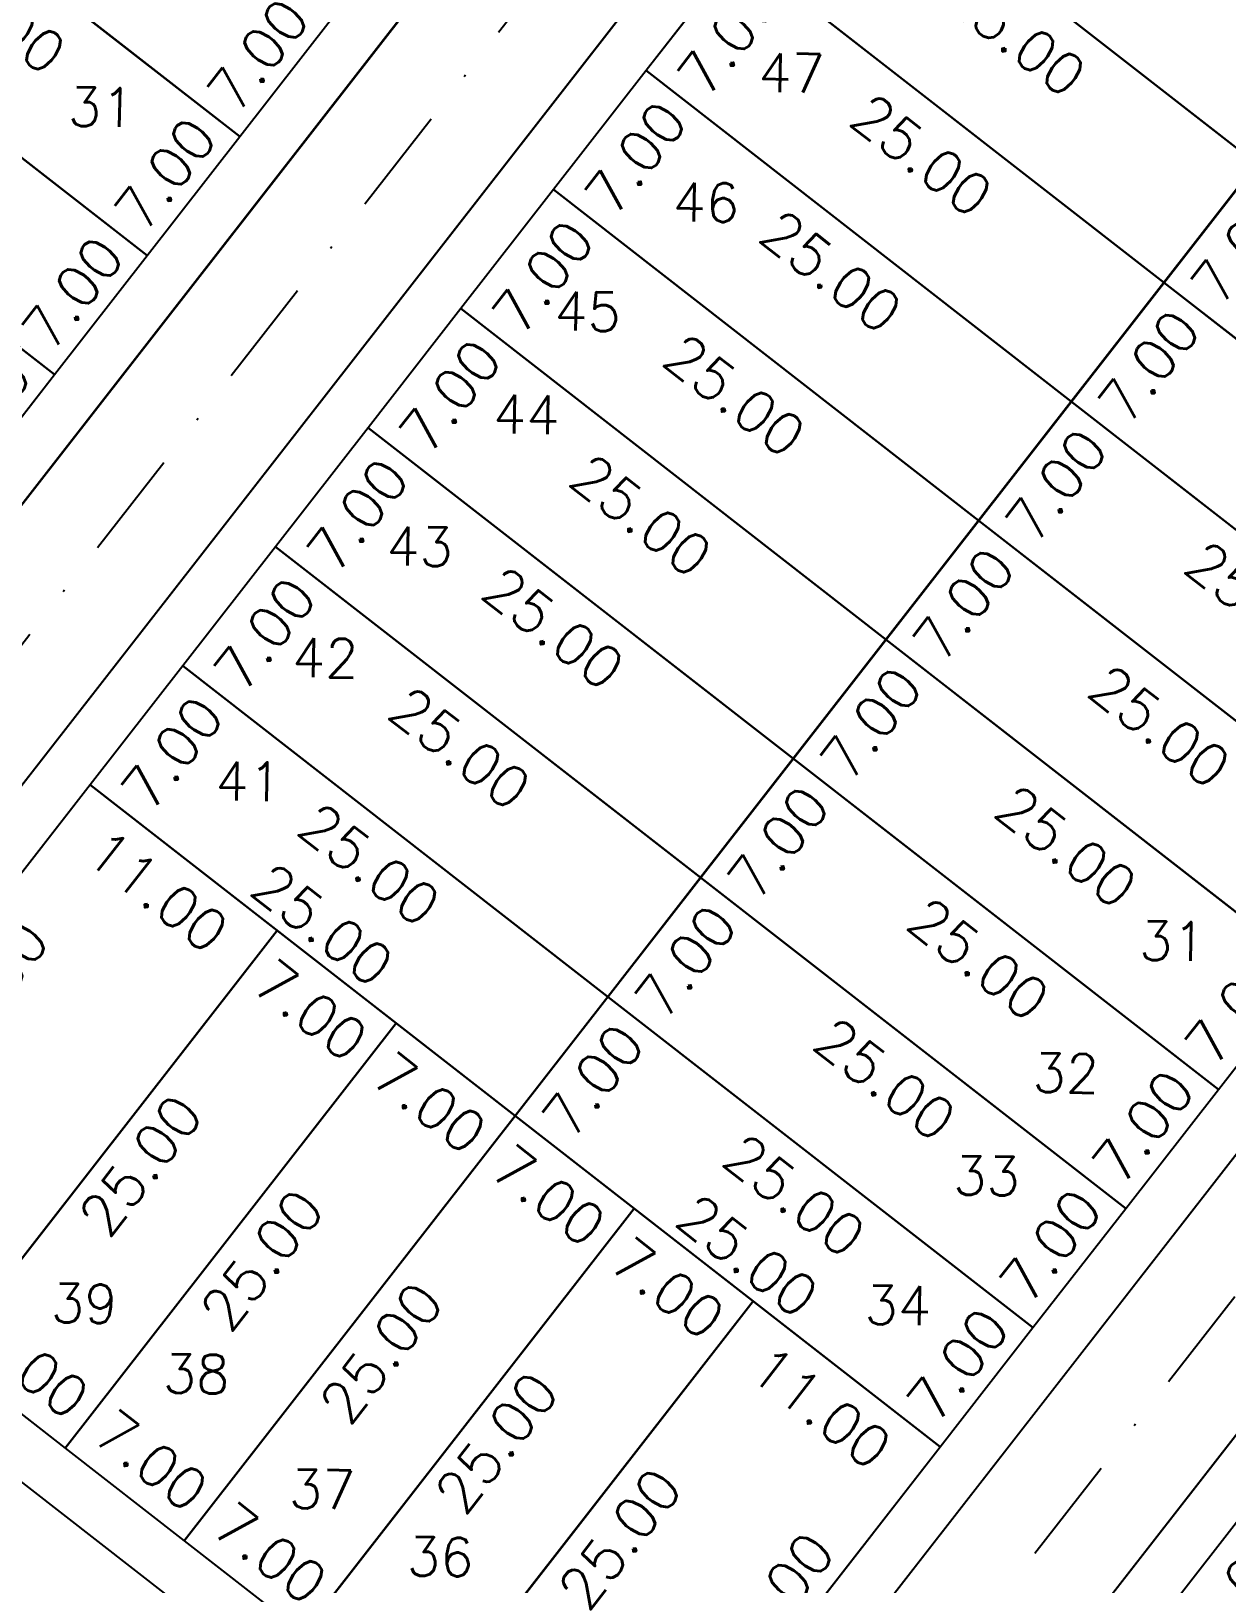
# Model space of a CAD drawing. Header units: millimetres. Extents: x -4430026 to 4783824, y 584 to 9593110.
# Drawn here: x 2211.3 to 2266.8, y 976.6 to 1048.7 of the extents above; entities that cross this region are included whole.
import ezdxf
from ezdxf.enums import TextEntityAlignment as Align

# ---------------------------------------------------------------- set-up
doc = ezdxf.new("R2010")
doc.units = ezdxf.units.MM
doc.linetypes.add('CONTINUO', pattern=[0])
doc.linetypes.add('DASHDOT', pattern=[1, 0.5, -0.25, 0, -0.25])
for name, color, linetype in [('Calçada', 1, 'Continuous'), ('Cota', 8, 'Continuous'), ('EIXO DAS VIAS', 252, 'DASHDOT'), ('Lotes', 2, 'Continuous'), ('Numero de lotes', 5, 'Continuous')]:
    doc.layers.add(name, color=color, linetype=linetype)
doc.styles.add('arcad1', font='romans.shx')
doc.styles.add('ROMANS', font='romans.shx')
doc.dimstyles.new('BOLA100', dxfattribs={"dimscale": 0, "dimtxt": 1.9, "dimasz": 0.18, "dimexe": 0.18, "dimexo": 0.063, "dimgap": 0, "dimtad": 1, "dimzin": 4, "dimdsep": 46, "dimtxsty": 'ROMANS', "dimcen": 0.09, "dimse1": 1, "dimse2": 1, "dimsd1": 1, "dimsd2": 1, "dimclrt": 256, "dimaunit": 1, "dimadec": 4, "dimazin": 0, "dimtfac": 1.2, "dimtix": 1, "dimtmove": 2, "dimatfit": 3, "dimfxl": 1, "dimtvp": 2, "dimtolj": 1, "dimtzin": 4, "dimarcsym": 0})

# ---------------------------------------------------------------- blocks, each defined once
blk = doc.blocks.new('*D1816')
at = {"layer": 'DEFPOINTS', "color": 0}
for p in [(2268.071, 980.557), (2270.392, 978.75), (2263.77, 975.034)]:
    blk.add_point(p, dxfattribs=at)
at = {"layer": 'Cota', "insert": (2267.492, 976.572), "char_height": 1.9, "attachment_point": 5, "rotation": 52.09358, "style": 'ROMANS'}
blk.add_mtext('\\A1;7.00', dxfattribs=at)
blk = doc.blocks.new('*D1944')
at = {"layer": 'DEFPOINTS', "color": 0}
for p in [(2214.063, 1013.739), (2216.472, 1011.863), (2201.161, 997.17)]:
    blk.add_point(p, dxfattribs=at)
at = {"layer": 'Cota', "insert": (2209.271, 1004.162), "char_height": 1.9, "attachment_point": 5, "rotation": 52.09358, "style": 'ROMANS'}
blk.add_mtext('\\A1;21.00', dxfattribs=at)
blk = doc.blocks.new('*D1945')
at = {"layer": 'DEFPOINTS', "color": 0}
for p in [(2222.742, 1006.981), (2224.826, 1005.358), (2207.382, 987.256)]:
    blk.add_point(p, dxfattribs=at)
at = {"layer": 'Cota', "insert": (2216.397, 996.079), "char_height": 1.9, "attachment_point": 5, "rotation": 52.09358, "style": 'ROMANS'}
blk.add_mtext('\\A1;25.00', dxfattribs=at)
blk = doc.blocks.new('*D1946')
at = {"layer": 'DEFPOINTS', "color": 0}
for p in [(2228.265, 1002.68), (2230.459, 1000.972), (2212.905, 982.955)]:
    blk.add_point(p, dxfattribs=at)
at = {"layer": 'Cota', "insert": (2222.03, 991.693), "char_height": 1.9, "attachment_point": 5, "rotation": 52.09358, "style": 'ROMANS'}
blk.add_mtext('\\A1;25.00', dxfattribs=at)
blk = doc.blocks.new('*D1947')
at = {"layer": 'DEFPOINTS', "color": 0}
for p in [(2233.788, 998.38), (2235.997, 996.659), (2218.429, 978.654)]:
    blk.add_point(p, dxfattribs=at)
at = {"layer": 'Cota', "insert": (2227.568, 987.38), "char_height": 1.9, "attachment_point": 5, "rotation": 52.09358, "style": 'ROMANS'}
blk.add_mtext('\\A1;25.00', dxfattribs=at)
blk = doc.blocks.new('*D1948')
at = {"layer": 'DEFPOINTS', "color": 0}
for p in [(2239.311, 994.079), (2241.348, 992.493), (2223.952, 974.354)]:
    blk.add_point(p, dxfattribs=at)
at = {"layer": 'Cota', "insert": (2232.919, 983.214), "char_height": 1.9, "attachment_point": 5, "rotation": 52.09358, "style": 'ROMANS'}
blk.add_mtext('\\A1;25.00', dxfattribs=at)
blk = doc.blocks.new('*D1949')
at = {"layer": 'DEFPOINTS', "color": 0}
for p in [(2244.834, 989.779), (2247.074, 988.034), (2229.475, 970.053)]:
    blk.add_point(p, dxfattribs=at)
at = {"layer": 'Cota', "insert": (2238.645, 978.755), "char_height": 1.9, "attachment_point": 5, "rotation": 52.09358, "style": 'ROMANS'}
blk.add_mtext('\\A1;25.00', dxfattribs=at)
blk = doc.blocks.new('*D1950')
at = {"layer": 'DEFPOINTS', "color": 0}
for p in [(2252.928, 983.476), (2253.513, 983.02), (2240.611, 966.451)]:
    blk.add_point(p, dxfattribs=at)
at = {"layer": 'Cota', "insert": (2245.728, 975.775), "char_height": 1.9, "attachment_point": 5, "rotation": 52.09358, "style": 'ROMANS'}
blk.add_mtext('\\A1;21.00', dxfattribs=at)
blk = doc.blocks.new('*D1951')
at = {"layer": 'DEFPOINTS', "color": 0}
for p in [(2218.363, 1019.262), (2220.772, 1017.386), (2214.063, 1013.739)]:
    blk.add_point(p, dxfattribs=at)
at = {"layer": 'Cota', "insert": (2217.873, 1015.208), "char_height": 1.9, "attachment_point": 5, "rotation": 52.09358, "style": 'ROMANS'}
blk.add_mtext('\\A1;7.00', dxfattribs=at)
blk = doc.blocks.new('*D1952')
at = {"layer": 'DEFPOINTS', "color": 0}
for p in [(2222.664, 1024.785), (2225.073, 1022.909), (2218.363, 1019.262)]:
    blk.add_point(p, dxfattribs=at)
at = {"layer": 'Cota', "insert": (2222.173, 1020.731), "char_height": 1.9, "attachment_point": 5, "rotation": 52.09358, "style": 'ROMANS'}
blk.add_mtext('\\A1;7.00', dxfattribs=at)
blk = doc.blocks.new('*D1953')
at = {"layer": 'DEFPOINTS', "color": 0}
for p in [(2226.964, 1030.308), (2229.374, 1028.432), (2222.664, 1024.785)]:
    blk.add_point(p, dxfattribs=at)
at = {"layer": 'Cota', "insert": (2226.474, 1026.254), "char_height": 1.9, "attachment_point": 5, "rotation": 52.09358, "style": 'ROMANS'}
blk.add_mtext('\\A1;7.00', dxfattribs=at)
blk = doc.blocks.new('*D1954')
at = {"layer": 'DEFPOINTS', "color": 0}
for p in [(2231.265, 1035.832), (2233.674, 1033.955), (2226.964, 1030.308)]:
    blk.add_point(p, dxfattribs=at)
at = {"layer": 'Cota', "insert": (2230.774, 1031.778), "char_height": 1.9, "attachment_point": 5, "rotation": 52.09358, "style": 'ROMANS'}
blk.add_mtext('\\A1;7.00', dxfattribs=at)
blk = doc.blocks.new('*D1955')
at = {"layer": 'DEFPOINTS', "color": 0}
for p in [(2235.566, 1041.355), (2237.975, 1039.479), (2231.265, 1035.832)]:
    blk.add_point(p, dxfattribs=at)
at = {"layer": 'Cota', "insert": (2235.075, 1037.301), "char_height": 1.9, "attachment_point": 5, "rotation": 52.09358, "style": 'ROMANS'}
blk.add_mtext('\\A1;7.00', dxfattribs=at)
blk = doc.blocks.new('*D1956')
at = {"layer": 'DEFPOINTS', "color": 0}
for p in [(2239.866, 1046.878), (2242.276, 1045.002), (2235.566, 1041.355)]:
    blk.add_point(p, dxfattribs=at)
at = {"layer": 'Cota', "insert": (2239.376, 1042.824), "char_height": 1.9, "attachment_point": 5, "rotation": 52.09358, "style": 'ROMANS'}
blk.add_mtext('\\A1;7.00', dxfattribs=at)
blk = doc.blocks.new('*D1957')
at = {"layer": 'DEFPOINTS', "color": 0}
for p in [(2244.167, 1052.401), (2246.576, 1050.525), (2239.866, 1046.878)]:
    blk.add_point(p, dxfattribs=at)
at = {"layer": 'Cota', "insert": (2243.676, 1048.347), "char_height": 1.9, "attachment_point": 5, "rotation": 52.09358, "style": 'ROMANS'}
blk.add_mtext('\\A1;7.00', dxfattribs=at)
blk = doc.blocks.new('*D1980')
at = {"layer": 'DEFPOINTS', "color": 0}
for p in [(2238.089, 1003.903), (2240.298, 1002.183), (2233.788, 998.38)]:
    blk.add_point(p, dxfattribs=at)
at = {"layer": 'Cota', "insert": (2237.398, 1000.005), "char_height": 1.9, "attachment_point": 5, "rotation": 52.09358, "style": 'ROMANS'}
blk.add_mtext('\\A1;7.00', dxfattribs=at)
blk = doc.blocks.new('*D1981')
at = {"layer": 'DEFPOINTS', "color": 0}
for p in [(2242.389, 1009.426), (2244.598, 1007.706), (2238.089, 1003.903)]:
    blk.add_point(p, dxfattribs=at)
at = {"layer": 'Cota', "insert": (2241.699, 1005.528), "char_height": 1.9, "attachment_point": 5, "rotation": 52.09358, "style": 'ROMANS'}
blk.add_mtext('\\A1;7.00', dxfattribs=at)
blk = doc.blocks.new('*D1982')
at = {"layer": 'DEFPOINTS', "color": 0}
for p in [(2246.69, 1014.949), (2248.899, 1013.229), (2242.389, 1009.426)]:
    blk.add_point(p, dxfattribs=at)
at = {"layer": 'Cota', "insert": (2245.999, 1011.051), "char_height": 1.9, "attachment_point": 5, "rotation": 52.09358, "style": 'ROMANS'}
blk.add_mtext('\\A1;7.00', dxfattribs=at)
blk = doc.blocks.new('*D1983')
at = {"layer": 'DEFPOINTS', "color": 0}
for p in [(2250.99, 1020.472), (2253.2, 1018.752), (2246.69, 1014.949)]:
    blk.add_point(p, dxfattribs=at)
at = {"layer": 'Cota', "insert": (2250.3, 1016.574), "char_height": 1.9, "attachment_point": 5, "rotation": 52.09358, "style": 'ROMANS'}
blk.add_mtext('\\A1;7.00', dxfattribs=at)
blk = doc.blocks.new('*D1984')
at = {"layer": 'DEFPOINTS', "color": 0}
for p in [(2255.291, 1025.995), (2257.5, 1024.275), (2250.99, 1020.472)]:
    blk.add_point(p, dxfattribs=at)
at = {"layer": 'Cota', "insert": (2254.6, 1022.097), "char_height": 1.9, "attachment_point": 5, "rotation": 52.09358, "style": 'ROMANS'}
blk.add_mtext('\\A1;7.00', dxfattribs=at)
blk = doc.blocks.new('*D1985')
at = {"layer": 'DEFPOINTS', "color": 0}
for p in [(2259.592, 1031.518), (2261.801, 1029.798), (2255.291, 1025.995)]:
    blk.add_point(p, dxfattribs=at)
at = {"layer": 'Cota', "insert": (2258.901, 1027.62), "char_height": 1.9, "attachment_point": 5, "rotation": 52.09358, "style": 'ROMANS'}
blk.add_mtext('\\A1;7.00', dxfattribs=at)
blk = doc.blocks.new('*D1986')
at = {"layer": 'DEFPOINTS', "color": 0}
for p in [(2263.892, 1037.041), (2266.102, 1035.321), (2259.592, 1031.518)]:
    blk.add_point(p, dxfattribs=at)
at = {"layer": 'Cota', "insert": (2263.202, 1033.143), "char_height": 1.9, "attachment_point": 5, "rotation": 52.09358, "style": 'ROMANS'}
blk.add_mtext('\\A1;7.00', dxfattribs=at)
blk = doc.blocks.new('*D1987')
at = {"layer": 'DEFPOINTS', "color": 0}
for p in [(2268.193, 1042.565), (2270.402, 1040.844), (2263.892, 1037.041)]:
    blk.add_point(p, dxfattribs=at)
at = {"layer": 'Cota', "insert": (2267.502, 1038.666), "char_height": 1.9, "attachment_point": 5, "rotation": 52.09358, "style": 'ROMANS'}
blk.add_mtext('\\A1;7.00', dxfattribs=at)
blk = doc.blocks.new('*D2009')
at = {"layer": 'DEFPOINTS', "color": 0}
for p in [(2257.229, 988.999), (2257.814, 988.544), (2253.513, 983.02)]:
    blk.add_point(p, dxfattribs=at)
at = {"layer": 'Cota', "insert": (2254.329, 986.821), "char_height": 1.9, "attachment_point": 5, "rotation": 52.09358, "style": 'ROMANS'}
blk.add_mtext('\\A1;7.00', dxfattribs=at)
blk = doc.blocks.new('*D2010')
at = {"layer": 'DEFPOINTS', "color": 0}
for p in [(2261.53, 994.522), (2262.115, 994.067), (2257.814, 988.544)]:
    blk.add_point(p, dxfattribs=at)
at = {"layer": 'Cota', "insert": (2258.63, 992.344), "char_height": 1.9, "attachment_point": 5, "rotation": 52.09358, "style": 'ROMANS'}
blk.add_mtext('\\A1;7.00', dxfattribs=at)
blk = doc.blocks.new('*D2011')
at = {"layer": 'DEFPOINTS', "color": 0}
for p in [(2265.83, 1000.045), (2266.415, 999.59), (2262.115, 994.067)]:
    blk.add_point(p, dxfattribs=at)
at = {"layer": 'Cota', "insert": (2262.93, 997.867), "char_height": 1.9, "attachment_point": 5, "rotation": 52.09358, "style": 'ROMANS'}
blk.add_mtext('\\A1;7.00', dxfattribs=at)
blk = doc.blocks.new('*D2012')
at = {"layer": 'DEFPOINTS', "color": 0}
for p in [(2270.131, 1005.568), (2270.716, 1005.113), (2266.415, 999.59)]:
    blk.add_point(p, dxfattribs=at)
at = {"layer": 'Cota', "insert": (2267.231, 1003.39), "char_height": 1.9, "attachment_point": 5, "rotation": 52.09358, "style": 'ROMANS'}
blk.add_mtext('\\A1;7.00', dxfattribs=at)
blk = doc.blocks.new('*D2197')
at = {"layer": 'DEFPOINTS', "color": 0}
for p in [(2211.853, 1033.204), (2212.407, 1032.772), (2208.106, 1027.249)]:
    blk.add_point(p, dxfattribs=at)
at = {"layer": 'Cota', "insert": (2208.953, 1031.026), "char_height": 1.9, "attachment_point": 5, "rotation": 52.09358, "style": 'ROMANS'}
blk.add_mtext('\\A1;7.00', dxfattribs=at)
blk = doc.blocks.new('*D2198')
at = {"layer": 'DEFPOINTS', "color": 0}
for p in [(2216.153, 1038.727), (2216.707, 1038.295), (2212.407, 1032.772)]:
    blk.add_point(p, dxfattribs=at)
at = {"layer": 'Cota', "insert": (2213.253, 1036.549), "char_height": 1.9, "attachment_point": 5, "rotation": 52.09358, "style": 'ROMANS'}
blk.add_mtext('\\A1;7.00', dxfattribs=at)
blk = doc.blocks.new('*D2199')
at = {"layer": 'DEFPOINTS', "color": 0}
for p in [(2220.454, 1044.25), (2221.008, 1043.818), (2216.707, 1038.295)]:
    blk.add_point(p, dxfattribs=at)
at = {"layer": 'Cota', "insert": (2217.554, 1042.072), "char_height": 1.9, "attachment_point": 5, "rotation": 52.09358, "style": 'ROMANS'}
blk.add_mtext('\\A1;7.00', dxfattribs=at)
blk = doc.blocks.new('*D2200')
at = {"layer": 'DEFPOINTS', "color": 0}
for p in [(2224.754, 1049.773), (2225.308, 1049.341), (2221.008, 1043.818)]:
    blk.add_point(p, dxfattribs=at)
at = {"layer": 'Cota', "insert": (2221.855, 1047.595), "char_height": 1.9, "attachment_point": 5, "rotation": 52.09358, "style": 'ROMANS'}
blk.add_mtext('\\A1;7.00', dxfattribs=at)
blk = doc.blocks.new('*D3522')
at = {"layer": 'DEFPOINTS', "color": 0}
for p in [(2252.768, 1063.447), (2272.493, 1048.088), (2270.419, 1045.424)]:
    blk.add_point(p, dxfattribs=at)
at = {"layer": 'Cota', "insert": (2261.14, 1053.853), "char_height": 1.9, "attachment_point": 5, "rotation": 322.09358, "style": 'ROMANS'}
blk.add_mtext('\\A1;25.00', dxfattribs=at)
blk = doc.blocks.new('*D3532')
at = {"layer": 'DEFPOINTS', "color": 0}
for p in [(2248.467, 1057.924), (2268.193, 1042.565), (2266.269, 1040.094)]:
    blk.add_point(p, dxfattribs=at)
at = {"layer": 'Cota', "insert": (2256.99, 1048.523), "char_height": 1.9, "attachment_point": 5, "rotation": 322.09358, "style": 'ROMANS'}
blk.add_mtext('\\A1;25.00', dxfattribs=at)
blk = doc.blocks.new('*D3542')
at = {"layer": 'DEFPOINTS', "color": 0}
for p in [(2244.167, 1052.401), (2263.892, 1037.041), (2261.929, 1034.521)]:
    blk.add_point(p, dxfattribs=at)
at = {"layer": 'Cota', "insert": (2252.65, 1042.95), "char_height": 1.9, "attachment_point": 5, "rotation": 322.09358, "style": 'ROMANS'}
blk.add_mtext('\\A1;25.00', dxfattribs=at)
blk = doc.blocks.new('*D3543')
at = {"layer": 'DEFPOINTS', "color": 0}
for p in [(2263.892, 1037.041), (2283.618, 1021.682), (2281.655, 1019.161)]:
    blk.add_point(p, dxfattribs=at)
at = {"layer": 'Cota', "insert": (2272.376, 1027.591), "char_height": 1.9, "attachment_point": 5, "rotation": 322.09358, "style": 'ROMANS'}
blk.add_mtext('\\A1;25.00', dxfattribs=at)
blk = doc.blocks.new('*D3552')
at = {"layer": 'DEFPOINTS', "color": 0}
for p in [(2239.866, 1046.878), (2259.592, 1031.518), (2257.726, 1029.122)]:
    blk.add_point(p, dxfattribs=at)
at = {"layer": 'Cota', "insert": (2248.446, 1037.551), "char_height": 1.9, "attachment_point": 5, "rotation": 322.09358, "style": 'ROMANS'}
blk.add_mtext('\\A1;25.00', dxfattribs=at)
blk = doc.blocks.new('*D3553')
at = {"layer": 'DEFPOINTS', "color": 0}
for p in [(2259.592, 1031.518), (2279.317, 1016.159), (2277.451, 1013.763)]:
    blk.add_point(p, dxfattribs=at)
at = {"layer": 'Cota', "insert": (2268.172, 1022.192), "char_height": 1.9, "attachment_point": 5, "rotation": 322.09358, "style": 'ROMANS'}
blk.add_mtext('\\A1;25.00', dxfattribs=at)
blk = doc.blocks.new('*D3561')
at = {"layer": 'DEFPOINTS', "color": 0}
for p in [(2205.583, 1064.701), (2225.308, 1049.341), (2223.268, 1046.721)]:
    blk.add_point(p, dxfattribs=at)
at = {"layer": 'Cota', "insert": (2213.989, 1055.15), "char_height": 1.9, "attachment_point": 5, "rotation": 322.09358, "style": 'ROMANS'}
blk.add_mtext('\\A1;25.00', dxfattribs=at)
blk = doc.blocks.new('*D3562')
at = {"layer": 'DEFPOINTS', "color": 0}
for p in [(2235.566, 1041.355), (2255.291, 1025.995), (2253.25, 1023.375)]:
    blk.add_point(p, dxfattribs=at)
at = {"layer": 'Cota', "insert": (2243.971, 1031.804), "char_height": 1.9, "attachment_point": 5, "rotation": 322.09358, "style": 'ROMANS'}
blk.add_mtext('\\A1;25.00', dxfattribs=at)
blk = doc.blocks.new('*D3563')
at = {"layer": 'DEFPOINTS', "color": 0}
for p in [(2255.291, 1025.995), (2275.016, 1010.636), (2272.976, 1008.015)]:
    blk.add_point(p, dxfattribs=at)
at = {"layer": 'Cota', "insert": (2263.697, 1016.445), "char_height": 1.9, "attachment_point": 5, "rotation": 322.09358, "style": 'ROMANS'}
blk.add_mtext('\\A1;25.00', dxfattribs=at)
blk = doc.blocks.new('*D3571')
at = {"layer": 'DEFPOINTS', "color": 0}
for p in [(2201.282, 1059.178), (2221.008, 1043.818), (2218.928, 1041.148)]:
    blk.add_point(p, dxfattribs=at)
at = {"layer": 'Cota', "insert": (2209.649, 1049.577), "char_height": 1.9, "attachment_point": 5, "rotation": 322.09358, "style": 'ROMANS'}
blk.add_mtext('\\A1;25.00', dxfattribs=at)
blk = doc.blocks.new('*D3572')
at = {"layer": 'DEFPOINTS', "color": 0}
for p in [(2231.265, 1035.832), (2250.99, 1020.472), (2248.911, 1017.802)]:
    blk.add_point(p, dxfattribs=at)
at = {"layer": 'Cota', "insert": (2239.632, 1026.231), "char_height": 1.9, "attachment_point": 5, "rotation": 322.09358, "style": 'ROMANS'}
blk.add_mtext('\\A1;25.00', dxfattribs=at)
blk = doc.blocks.new('*D3573')
at = {"layer": 'DEFPOINTS', "color": 0}
for p in [(2250.99, 1020.472), (2270.716, 1005.113), (2268.636, 1002.442)]:
    blk.add_point(p, dxfattribs=at)
at = {"layer": 'Cota', "insert": (2259.357, 1010.872), "char_height": 1.9, "attachment_point": 5, "rotation": 322.09358, "style": 'ROMANS'}
blk.add_mtext('\\A1;25.00', dxfattribs=at)
blk = doc.blocks.new('*D3581')
at = {"layer": 'DEFPOINTS', "color": 0}
for p in [(2196.982, 1053.655), (2216.707, 1038.295), (2214.86, 1035.923)]:
    blk.add_point(p, dxfattribs=at)
at = {"layer": 'Cota', "insert": (2205.581, 1044.352), "char_height": 1.9, "attachment_point": 5, "rotation": 322.09358, "style": 'ROMANS'}
blk.add_mtext('\\A1;25.00', dxfattribs=at)
blk = doc.blocks.new('*D3582')
at = {"layer": 'DEFPOINTS', "color": 0}
for p in [(2226.964, 1030.308), (2246.69, 1014.949), (2244.843, 1012.577)]:
    blk.add_point(p, dxfattribs=at)
at = {"layer": 'Cota', "insert": (2235.564, 1021.006), "char_height": 1.9, "attachment_point": 5, "rotation": 322.09358, "style": 'ROMANS'}
blk.add_mtext('\\A1;25.00', dxfattribs=at)
blk = doc.blocks.new('*D3583')
at = {"layer": 'DEFPOINTS', "color": 0}
for p in [(2246.69, 1014.949), (2266.415, 999.59), (2264.568, 997.218)]:
    blk.add_point(p, dxfattribs=at)
at = {"layer": 'Cota', "insert": (2255.289, 1005.647), "char_height": 1.9, "attachment_point": 5, "rotation": 322.09358, "style": 'ROMANS'}
blk.add_mtext('\\A1;25.00', dxfattribs=at)
blk = doc.blocks.new('*D3591')
at = {"layer": 'DEFPOINTS', "color": 0}
for p in [(2192.681, 1048.131), (2212.407, 1032.772), (2210.521, 1030.35)]:
    blk.add_point(p, dxfattribs=at)
at = {"layer": 'Cota', "insert": (2201.242, 1038.779), "char_height": 1.9, "attachment_point": 5, "rotation": 322.09358, "style": 'ROMANS'}
blk.add_mtext('\\A1;25.00', dxfattribs=at)
blk = doc.blocks.new('*D3592')
at = {"layer": 'DEFPOINTS', "color": 0}
for p in [(2222.664, 1024.785), (2242.389, 1009.426), (2240.503, 1007.004)]:
    blk.add_point(p, dxfattribs=at)
at = {"layer": 'Cota', "insert": (2231.224, 1015.433), "char_height": 1.9, "attachment_point": 5, "rotation": 322.09358, "style": 'ROMANS'}
blk.add_mtext('\\A1;25.00', dxfattribs=at)
blk = doc.blocks.new('*D3593')
at = {"layer": 'DEFPOINTS', "color": 0}
for p in [(2242.389, 1009.426), (2262.115, 994.067), (2260.229, 991.645)]:
    blk.add_point(p, dxfattribs=at)
at = {"layer": 'Cota', "insert": (2250.95, 1000.074), "char_height": 1.9, "attachment_point": 5, "rotation": 322.09358, "style": 'ROMANS'}
blk.add_mtext('\\A1;25.00', dxfattribs=at)
blk = doc.blocks.new('*D3602')
at = {"layer": 'DEFPOINTS', "color": 0}
for p in [(2218.363, 1019.262), (2238.089, 1003.903), (2236.299, 1001.605)]:
    blk.add_point(p, dxfattribs=at)
at = {"layer": 'Cota', "insert": (2227.02, 1010.034), "char_height": 1.9, "attachment_point": 5, "rotation": 322.09358, "style": 'ROMANS'}
blk.add_mtext('\\A1;25.00', dxfattribs=at)
blk = doc.blocks.new('*D3603')
at = {"layer": 'DEFPOINTS', "color": 0}
for p in [(2238.089, 1003.903), (2257.814, 988.544), (2256.025, 986.246)]:
    blk.add_point(p, dxfattribs=at)
at = {"layer": 'Cota', "insert": (2246.746, 994.675), "char_height": 1.9, "attachment_point": 5, "rotation": 322.09358, "style": 'ROMANS'}
blk.add_mtext('\\A1;25.00', dxfattribs=at)
blk = doc.blocks.new('*D3612')
at = {"layer": 'DEFPOINTS', "color": 0}
for p in [(2214.063, 1013.739), (2233.788, 998.38), (2234.122, 998.809)]:
    blk.add_point(p, dxfattribs=at)
at = {"layer": 'Cota', "insert": (2224.843, 1007.238), "char_height": 1.9, "attachment_point": 5, "rotation": 322.09358, "style": 'ROMANS'}
blk.add_mtext('\\A1;25.00', dxfattribs=at)
blk = doc.blocks.new('*D3613')
at = {"layer": 'DEFPOINTS', "color": 0}
for p in [(2233.788, 998.38), (2253.513, 983.02), (2253.848, 983.45)]:
    blk.add_point(p, dxfattribs=at)
at = {"layer": 'Cota', "insert": (2244.569, 991.879), "char_height": 1.9, "attachment_point": 5, "rotation": 322.09358, "style": 'ROMANS'}
blk.add_mtext('\\A1;25.00', dxfattribs=at)
blk = doc.blocks.new('*D3628')
at = {"layer": 'DEFPOINTS', "color": 0}
for p in [(2214.063, 1013.739), (2222.742, 1006.981), (2220.945, 1004.674)]:
    blk.add_point(p, dxfattribs=at)
at = {"layer": 'Cota', "insert": (2217.19, 1008.803), "char_height": 1.9, "attachment_point": 5, "rotation": 322.09358, "style": 'ROMANS'}
blk.add_mtext('\\A1;11.00', dxfattribs=at)
blk = doc.blocks.new('*D3629')
at = {"layer": 'DEFPOINTS', "color": 0}
for p in [(2222.742, 1006.981), (2228.265, 1002.68), (2226.469, 1000.374)]:
    blk.add_point(p, dxfattribs=at)
at = {"layer": 'Cota', "insert": (2224.291, 1003.273), "char_height": 1.9, "attachment_point": 5, "rotation": 322.09358, "style": 'ROMANS'}
blk.add_mtext('\\A1;7.00', dxfattribs=at)
blk = doc.blocks.new('*D3630')
at = {"layer": 'DEFPOINTS', "color": 0}
for p in [(2228.265, 1002.68), (2233.788, 998.38), (2231.992, 996.073)]:
    blk.add_point(p, dxfattribs=at)
at = {"layer": 'Cota', "insert": (2229.814, 998.973), "char_height": 1.9, "attachment_point": 5, "rotation": 322.09358, "style": 'ROMANS'}
blk.add_mtext('\\A1;7.00', dxfattribs=at)
blk = doc.blocks.new('*D3631')
at = {"layer": 'DEFPOINTS', "color": 0}
for p in [(2233.788, 998.38), (2239.311, 994.079), (2237.515, 991.772)]:
    blk.add_point(p, dxfattribs=at)
at = {"layer": 'Cota', "insert": (2235.337, 994.672), "char_height": 1.9, "attachment_point": 5, "rotation": 322.09358, "style": 'ROMANS'}
blk.add_mtext('\\A1;7.00', dxfattribs=at)
blk = doc.blocks.new('*D3632')
at = {"layer": 'DEFPOINTS', "color": 0}
for p in [(2239.311, 994.079), (2244.834, 989.779), (2243.038, 987.472)]:
    blk.add_point(p, dxfattribs=at)
at = {"layer": 'Cota', "insert": (2240.86, 990.372), "char_height": 1.9, "attachment_point": 5, "rotation": 322.09358, "style": 'ROMANS'}
blk.add_mtext('\\A1;7.00', dxfattribs=at)
blk = doc.blocks.new('*D3633')
at = {"layer": 'DEFPOINTS', "color": 0}
for p in [(2244.834, 989.779), (2253.513, 983.02), (2251.717, 980.714)]:
    blk.add_point(p, dxfattribs=at)
at = {"layer": 'Cota', "insert": (2247.961, 984.842), "char_height": 1.9, "attachment_point": 5, "rotation": 322.09358, "style": 'ROMANS'}
blk.add_mtext('\\A1;11.00', dxfattribs=at)
blk = doc.blocks.new('*D3657')
at = {"layer": 'DEFPOINTS', "color": 0}
for p in [(2207.382, 987.256), (2213.545, 983.777), (2212.905, 982.955)]:
    blk.add_point(p, dxfattribs=at)
at = {"layer": 'Cota', "insert": (2211.367, 986.676), "char_height": 1.9, "attachment_point": 5, "rotation": 322.09358, "style": 'ROMANS'}
blk.add_mtext('\\A1;7.00', dxfattribs=at)
blk = doc.blocks.new('*D3658')
at = {"layer": 'DEFPOINTS', "color": 0}
for p in [(2212.905, 982.955), (2219.068, 979.476), (2218.429, 978.654)]:
    blk.add_point(p, dxfattribs=at)
at = {"layer": 'Cota', "insert": (2216.89, 982.376), "char_height": 1.9, "attachment_point": 5, "rotation": 322.09358, "style": 'ROMANS'}
blk.add_mtext('\\A1;7.00', dxfattribs=at)
blk = doc.blocks.new('*D3659')
at = {"layer": 'DEFPOINTS', "color": 0}
for p in [(2218.429, 978.654), (2224.591, 975.175), (2223.952, 974.354)]:
    blk.add_point(p, dxfattribs=at)
at = {"layer": 'Cota', "insert": (2222.413, 978.075), "char_height": 1.9, "attachment_point": 5, "rotation": 322.09358, "style": 'ROMANS'}
blk.add_mtext('\\A1;7.00', dxfattribs=at)

msp = doc.modelspace()

# ---------------------------------------------------------------- linework, layer by layer
at = {"layer": 'Calçada', "lineweight": -3}
for p, q in [((2344.934, 1198.902), (2192.569, 1003.226)), ((2344.934, 1198.902), (2192.569, 1003.226)), ((2198.881, 998.311), (2351.246, 1193.987)), ((2198.881, 998.311), (2351.246, 1193.987)), ((2394.641, 1160.196), (2242.277, 964.521)), ((2394.641, 1160.196), (2242.277, 964.521)), ((2400.954, 1155.281), (2248.589, 959.606)), ((2400.954, 1155.281), (2248.589, 959.606)), ((2400.954, 1155.281), (2248.589, 959.606))]:
    msp.add_line(p, q, dxfattribs=at)
for points in [[(2344.934, 1198.902, 0.414214), (2343.886, 1207.322), (2309.958, 1233.74, 0.414214), (2301.538, 1232.693), (2149.173, 1037.017, 0.414214), (2150.221, 1028.596), (2184.149, 1002.178, 0.414214), (2192.569, 1003.226)], [(2344.934, 1198.902, 0.414214), (2343.886, 1207.322), (2309.958, 1233.74, 0.414214), (2301.538, 1232.693), (2149.173, 1037.017, 0.414214), (2150.221, 1028.596), (2184.149, 1002.178, 0.414214), (2192.569, 1003.226)], [(2393.594, 1168.617), (2359.666, 1195.035, 0.414214), (2351.246, 1193.987), (2198.881, 998.311, 0.414214), (2199.929, 989.891), (2233.856, 963.473, 0.414214), (2242.277, 964.521), (2394.641, 1160.196, 0.414214)], [(2393.594, 1168.617), (2359.666, 1195.035, 0.414214), (2351.246, 1193.987), (2198.881, 998.311, 0.414214), (2199.929, 989.891), (2233.856, 963.473, 0.414214), (2242.277, 964.521), (2394.641, 1160.196, 0.414214)], [(2417.264, 1150.186), (2409.374, 1156.329, 0.414214), (2400.954, 1155.281), (2248.589, 959.606, 0.414214), (2249.637, 951.185), (2287.509, 921.695, 0.414214), (2295.93, 922.743), (2445.288, 1114.558, 0.341037), (2445.319, 1121.89, 0.064119)]]:
    msp.add_lwpolyline(points, format="xyb", close=True, dxfattribs=at)
at = {"layer": 'EIXO DAS VIAS', "ltscale": 10}
for p, q in [((2189.581, 992.879, 103.708), (2354.233, 1204.335, 103.708)), ((2239.289, 954.173, 103.708), (2403.941, 1165.629, 103.708))]:
    msp.add_line(p, q, dxfattribs=at)
at = {"layer": 'Lotes', "lineweight": -3}
for p, q in [((2218.429, 978.654), (2371.408, 1175.119)), ((2221.008, 1043.818), (2181.557, 1074.537)), ((2216.707, 1038.295), (2177.256, 1069.014)), ((2212.407, 1032.772), (2172.956, 1063.491)), ((2287.918, 1027.205), (2248.467, 1057.924)), ((2283.618, 1021.682), (2244.167, 1052.401)), ((2279.317, 1016.159), (2239.866, 1046.878)), ((2275.016, 1010.636), (2235.566, 1041.355)), ((2270.716, 1005.113), (2231.265, 1035.832)), ((2266.415, 999.59), (2226.964, 1030.308)), ((2262.115, 994.067), (2222.664, 1024.785)), ((2257.814, 988.544), (2218.363, 1019.262)), ((2253.513, 983.02), (2214.063, 1013.739)), ((2222.742, 1006.981), (2207.382, 987.256)), ((2228.265, 1002.68), (2212.905, 982.955)), ((2239.311, 994.079), (2223.952, 974.354)), ((2244.834, 989.779), (2229.475, 970.053))]:
    msp.add_line(p, q, dxfattribs=at)
at = {"layer": 'Lotes', "linetype": 'CONTINUO', "lineweight": -3}
for p, q in [((2221.008, 1043.818), (2201.282, 1059.178)), ((2201.282, 1059.178), (2221.008, 1043.818)), ((2268.193, 1042.565), (2248.467, 1057.924)), ((2248.467, 1057.924), (2268.193, 1042.565)), ((2216.707, 1038.295), (2196.982, 1053.655)), ((2196.982, 1053.655), (2216.707, 1038.295)), ((2244.167, 1052.401), (2239.866, 1046.878)), ((2263.892, 1037.041), (2244.167, 1052.401)), ((2244.167, 1052.401), (2263.892, 1037.041)), ((2221.008, 1043.818), (2225.308, 1049.341)), ((2212.407, 1032.772), (2192.681, 1048.131)), ((2192.681, 1048.131), (2212.407, 1032.772)), ((2239.866, 1046.878), (2235.566, 1041.355)), ((2259.592, 1031.518), (2239.866, 1046.878)), ((2239.866, 1046.878), (2259.592, 1031.518)), ((2216.707, 1038.295), (2221.008, 1043.818)), ((2268.193, 1042.565), (2263.892, 1037.041)), ((2263.892, 1037.041), (2268.193, 1042.565)), ((2235.566, 1041.355), (2231.265, 1035.832)), ((2255.291, 1025.995), (2235.566, 1041.355)), ((2235.566, 1041.355), (2255.291, 1025.995)), ((2212.407, 1032.772), (2216.707, 1038.295)), ((2263.892, 1037.041), (2259.592, 1031.518)), ((2259.592, 1031.518), (2263.892, 1037.041)), ((2283.618, 1021.682), (2263.892, 1037.041)), ((2263.892, 1037.041), (2283.618, 1021.682)), ((2231.265, 1035.832), (2226.964, 1030.308)), ((2250.99, 1020.472), (2231.265, 1035.832)), ((2231.265, 1035.832), (2250.99, 1020.472)), ((2208.106, 1027.249), (2212.407, 1032.772)), ((2259.592, 1031.518), (2255.291, 1025.995)), ((2255.291, 1025.995), (2259.592, 1031.518)), ((2279.317, 1016.159), (2259.592, 1031.518)), ((2259.592, 1031.518), (2279.317, 1016.159)), ((2226.964, 1030.308), (2222.664, 1024.785)), ((2246.69, 1014.949), (2226.964, 1030.308)), ((2226.964, 1030.308), (2246.69, 1014.949)), ((2255.291, 1025.995), (2250.99, 1020.472)), ((2250.99, 1020.472), (2255.291, 1025.995)), ((2275.016, 1010.636), (2255.291, 1025.995)), ((2255.291, 1025.995), (2275.016, 1010.636)), ((2222.664, 1024.785), (2218.363, 1019.262)), ((2242.389, 1009.426), (2222.664, 1024.785)), ((2222.664, 1024.785), (2242.389, 1009.426)), ((2250.99, 1020.472), (2246.69, 1014.949)), ((2246.69, 1014.949), (2250.99, 1020.472)), ((2270.716, 1005.113), (2250.99, 1020.472)), ((2250.99, 1020.472), (2270.716, 1005.113)), ((2218.363, 1019.262), (2214.063, 1013.739)), ((2238.089, 1003.903), (2218.363, 1019.262)), ((2218.363, 1019.262), (2238.089, 1003.903)), ((2246.69, 1014.949), (2242.389, 1009.426)), ((2242.389, 1009.426), (2246.69, 1014.949)), ((2266.415, 999.59), (2246.69, 1014.949)), ((2246.69, 1014.949), (2266.415, 999.59)), ((2214.063, 1013.739), (2201.161, 997.17)), ((2222.742, 1006.981), (2214.063, 1013.739)), ((2214.063, 1013.739), (2233.788, 998.38)), ((2242.389, 1009.426), (2238.089, 1003.903)), ((2238.089, 1003.903), (2242.389, 1009.426)), ((2262.115, 994.067), (2242.389, 1009.426)), ((2242.389, 1009.426), (2262.115, 994.067)), ((2222.742, 1006.981), (2207.382, 987.256)), ((2207.382, 987.256), (2222.742, 1006.981)), ((2228.265, 1002.68), (2222.742, 1006.981)), ((2266.415, 999.59), (2270.716, 1005.113)), ((2238.089, 1003.903), (2233.788, 998.38)), ((2233.788, 998.38), (2238.089, 1003.903)), ((2257.814, 988.544), (2238.089, 1003.903)), ((2238.089, 1003.903), (2257.814, 988.544)), ((2228.265, 1002.68), (2212.905, 982.955)), ((2212.905, 982.955), (2228.265, 1002.68)), ((2233.788, 998.38), (2228.265, 1002.68)), ((2262.115, 994.067), (2266.415, 999.59)), ((2233.788, 998.38), (2218.429, 978.654)), ((2218.429, 978.654), (2233.788, 998.38)), ((2239.311, 994.079), (2233.788, 998.38)), ((2233.788, 998.38), (2253.513, 983.02)), ((2239.311, 994.079), (2223.952, 974.354)), ((2223.952, 974.354), (2239.311, 994.079)), ((2244.834, 989.779), (2239.311, 994.079)), ((2257.814, 988.544), (2262.115, 994.067)), ((2244.834, 989.779), (2229.475, 970.053)), ((2229.475, 970.053), (2244.834, 989.779)), ((2253.513, 983.02), (2244.834, 989.779)), ((2253.513, 983.02), (2257.814, 988.544)), ((2207.382, 987.256), (2212.905, 982.955)), ((2240.611, 966.451), (2253.513, 983.02)), ((2212.905, 982.955), (2218.429, 978.654)), ((2268.071, 980.557), (2263.77, 975.034)), ((2218.429, 978.654), (2223.952, 974.354))]:
    msp.add_line(p, q, dxfattribs=at)
at = {"layer": 'Lotes'}
for points in [[(2205.583, 1064.701), (2201.282, 1059.178), (2221.008, 1043.818), (2225.308, 1049.341)], [(2252.768, 1063.447), (2248.467, 1057.924), (2268.193, 1042.565), (2272.493, 1048.088)], [(2201.282, 1059.178), (2196.982, 1053.655), (2216.707, 1038.295), (2221.008, 1043.818)], [(2248.467, 1057.924), (2244.167, 1052.401), (2263.892, 1037.041), (2268.193, 1042.565)], [(2196.982, 1053.655), (2192.681, 1048.131), (2212.407, 1032.772), (2216.707, 1038.295)], [(2244.167, 1052.401), (2239.866, 1046.878), (2259.592, 1031.518), (2263.892, 1037.041)], [(2192.681, 1048.131), (2188.381, 1042.608), (2208.106, 1027.249), (2212.407, 1032.772)], [(2239.866, 1046.878), (2235.566, 1041.355), (2255.291, 1025.995), (2259.592, 1031.518)], [(2268.193, 1042.565), (2263.892, 1037.041), (2283.618, 1021.682), (2287.918, 1027.205)], [(2235.566, 1041.355), (2231.265, 1035.832), (2250.99, 1020.472), (2255.291, 1025.995)], [(2263.892, 1037.041), (2259.592, 1031.518), (2279.317, 1016.159), (2283.618, 1021.682)], [(2231.265, 1035.832), (2226.964, 1030.308), (2246.69, 1014.949), (2250.99, 1020.472)], [(2259.592, 1031.518), (2255.291, 1025.995), (2275.016, 1010.636), (2279.317, 1016.159)], [(2226.964, 1030.308), (2222.664, 1024.785), (2242.389, 1009.426), (2246.69, 1014.949)], [(2255.291, 1025.995), (2250.99, 1020.472), (2270.716, 1005.113), (2275.016, 1010.636)], [(2222.664, 1024.785), (2218.363, 1019.262), (2238.089, 1003.903), (2242.389, 1009.426)], [(2250.99, 1020.472), (2246.69, 1014.949), (2266.415, 999.59), (2270.716, 1005.113)], [(2218.363, 1019.262), (2214.063, 1013.739), (2222.742, 1006.981), (2228.265, 1002.68), (2233.788, 998.38), (2238.089, 1003.903)], [(2246.69, 1014.949), (2242.389, 1009.426), (2262.115, 994.067), (2266.415, 999.59)], [(2242.389, 1009.426), (2238.089, 1003.903), (2257.814, 988.544), (2262.115, 994.067)], [(2222.742, 1006.981), (2207.382, 987.256), (2212.905, 982.955), (2228.265, 1002.68)], [(2238.089, 1003.903), (2233.788, 998.38), (2239.311, 994.079), (2244.834, 989.779), (2253.513, 983.02), (2257.814, 988.544)], [(2228.265, 1002.68), (2212.905, 982.955), (2218.429, 978.654), (2233.788, 998.38)], [(2233.788, 998.38), (2218.429, 978.654), (2223.952, 974.354), (2239.311, 994.079)], [(2239.311, 994.079), (2223.952, 974.354), (2229.475, 970.053), (2244.834, 989.779)], [(2268.071, 980.557), (2263.77, 975.034), (2272.45, 968.275), (2277.973, 963.975), (2283.496, 959.674), (2287.796, 965.197)]]:
    msp.add_lwpolyline(points, close=True, dxfattribs=at)
for points in [[(2214.063, 1013.739), (2201.161, 997.17, 0.414214), (2201.859, 991.556), (2207.382, 987.256), (2222.742, 1006.981)], [(2244.834, 989.779), (2229.475, 970.053), (2234.998, 965.753, 0.414214), (2240.611, 966.451), (2253.513, 983.02)]]:
    msp.add_lwpolyline(points, format="xyb", close=True, dxfattribs=at)

# ---------------------------------------------------------------- texts
at = {"layer": 'Numero de lotes', "style": 'arcad1'}
for s, p in [('47', (2246.614, 1046.77, 103.708)), ('31', (2214.581, 1045.185, 103.708)), ('46', (2242.636, 1040.765, 103.708)), ('45', (2237.147, 1035.703, 103.708)), ('44', (2234.296, 1030.921, 103.708)), ('43', (2229.348, 1024.796, 103.708)), ('42', (2224.97, 1019.626, 103.708)), ('41', (2221.411, 1013.89, 103.708)), ('31', (2264.289, 1006.48, 103.708)), ('32', (2259.341, 1000.354, 103.708)), ('33', (2255.661, 995.587, 103.708)), ('39', (2213.79, 989.666, 103.708)), ('34', (2251.544, 989.584, 103.708)), ('38', (2218.985, 986.397, 103.708)), ('37', (2224.834, 981.045, 103.708)), ('36', (2230.308, 977.909, 103.708))]:
    msp.add_text(s, height=1.8, rotation=358.97539, dxfattribs=at).set_placement(p, align=Align.MIDDLE_CENTER)

# ---------------------------------------------------------------- dimensions: what is measured, and where the dimension line sits
at = {"layer": 'Cota'}
for base, p1, p2, angle, picture, middle in [((2223.268, 1046.721), (2205.583, 1064.701), (2225.308, 1049.341), 142.09358, '*D3561', (2213.989, 1055.15)), ((2270.419, 1045.424), (2252.768, 1063.447), (2272.493, 1048.088), 142.09358, '*D3522', (2261.14, 1053.853)), ((2218.928, 1041.148), (2201.282, 1059.178), (2221.008, 1043.818), 142.09358, '*D3571', (2209.649, 1049.577)), ((2266.269, 1040.094), (2248.467, 1057.924), (2268.193, 1042.565), 142.09358, '*D3532', (2256.99, 1048.523)), ((2214.86, 1035.923), (2196.982, 1053.655), (2216.707, 1038.295), 142.09358, '*D3581', (2205.581, 1044.352)), ((2246.576, 1050.525), (2239.866, 1046.878), (2244.167, 1052.401), 232.09358, '*D1957', (2243.676, 1048.347)), ((2261.929, 1034.521), (2244.167, 1052.401), (2263.892, 1037.041), 142.09358, '*D3542', (2252.65, 1042.95)), ((2224.754, 1049.773), (2221.008, 1043.818), (2225.308, 1049.341), 232.09358, '*D2200', (2221.855, 1047.595)), ((2210.521, 1030.35), (2192.681, 1048.131), (2212.407, 1032.772), 142.09358, '*D3591', (2201.242, 1038.779)), ((2242.276, 1045.002), (2235.566, 1041.355), (2239.866, 1046.878), 232.09358, '*D1956', (2239.376, 1042.824)), ((2257.726, 1029.122), (2239.866, 1046.878), (2259.592, 1031.518), 142.09358, '*D3552', (2248.446, 1037.551)), ((2220.454, 1044.25), (2216.707, 1038.295), (2221.008, 1043.818), 232.09358, '*D2199', (2217.554, 1042.072)), ((2270.402, 1040.844), (2263.892, 1037.041), (2268.193, 1042.565), 232.09358, '*D1987', (2267.502, 1038.666)), ((2237.975, 1039.479), (2231.265, 1035.832), (2235.566, 1041.355), 232.09358, '*D1955', (2235.075, 1037.301)), ((2253.25, 1023.375), (2235.566, 1041.355), (2255.291, 1025.995), 142.09358, '*D3562', (2243.971, 1031.804)), ((2216.153, 1038.727), (2212.407, 1032.772), (2216.707, 1038.295), 232.09358, '*D2198', (2213.253, 1036.549)), ((2266.102, 1035.321), (2259.592, 1031.518), (2263.892, 1037.041), 232.09358, '*D1986', (2263.202, 1033.143)), ((2281.655, 1019.161), (2263.892, 1037.041), (2283.618, 1021.682), 142.09358, '*D3543', (2272.376, 1027.591)), ((2233.674, 1033.955), (2226.964, 1030.308), (2231.265, 1035.832), 232.09358, '*D1954', (2230.774, 1031.778)), ((2248.911, 1017.802), (2231.265, 1035.832), (2250.99, 1020.472), 142.09358, '*D3572', (2239.632, 1026.231)), ((2211.853, 1033.204), (2208.106, 1027.249), (2212.407, 1032.772), 232.09358, '*D2197', (2208.953, 1031.026)), ((2261.801, 1029.798), (2255.291, 1025.995), (2259.592, 1031.518), 232.09358, '*D1985', (2258.901, 1027.62)), ((2277.451, 1013.763), (2259.592, 1031.518), (2279.317, 1016.159), 142.09358, '*D3553', (2268.172, 1022.192)), ((2229.374, 1028.432), (2222.664, 1024.785), (2226.964, 1030.308), 232.09358, '*D1953', (2226.474, 1026.254)), ((2244.843, 1012.577), (2226.964, 1030.308), (2246.69, 1014.949), 142.09358, '*D3582', (2235.564, 1021.006)), ((2257.5, 1024.275), (2250.99, 1020.472), (2255.291, 1025.995), 232.09358, '*D1984', (2254.6, 1022.097)), ((2272.976, 1008.015), (2255.291, 1025.995), (2275.016, 1010.636), 142.09358, '*D3563', (2263.697, 1016.445)), ((2225.073, 1022.909), (2218.363, 1019.262), (2222.664, 1024.785), 232.09358, '*D1952', (2222.173, 1020.731)), ((2240.503, 1007.004), (2222.664, 1024.785), (2242.389, 1009.426), 142.09358, '*D3592', (2231.224, 1015.433)), ((2253.2, 1018.752), (2246.69, 1014.949), (2250.99, 1020.472), 232.09358, '*D1983', (2250.3, 1016.574)), ((2268.636, 1002.442), (2250.99, 1020.472), (2270.716, 1005.113), 142.09358, '*D3573', (2259.357, 1010.872)), ((2220.772, 1017.386), (2214.063, 1013.739), (2218.363, 1019.262), 232.09358, '*D1951', (2217.873, 1015.208)), ((2236.299, 1001.605), (2218.363, 1019.262), (2238.089, 1003.903), 142.09358, '*D3602', (2227.02, 1010.034)), ((2248.899, 1013.229), (2242.389, 1009.426), (2246.69, 1014.949), 232.09358, '*D1982', (2245.999, 1011.051)), ((2264.568, 997.218), (2246.69, 1014.949), (2266.415, 999.59), 142.09358, '*D3583', (2255.289, 1005.647)), ((2220.945, 1004.674), (2214.063, 1013.739), (2222.742, 1006.981), 142.09358, '*D3628', (2217.19, 1008.803)), ((2234.122, 998.809), (2214.063, 1013.739), (2233.788, 998.38), 142.09358, '*D3612', (2224.843, 1007.238)), ((2244.598, 1007.706), (2238.089, 1003.903), (2242.389, 1009.426), 232.09358, '*D1981', (2241.699, 1005.528)), ((2260.229, 991.645), (2242.389, 1009.426), (2262.115, 994.067), 142.09358, '*D3593', (2250.95, 1000.074)), ((2226.469, 1000.374), (2222.742, 1006.981), (2228.265, 1002.68), 142.09358, '*D3629', (2224.291, 1003.273)), ((2270.131, 1005.568), (2266.415, 999.59), (2270.716, 1005.113), 232.09358, '*D2012', (2267.231, 1003.39)), ((2240.298, 1002.183), (2233.788, 998.38), (2238.089, 1003.903), 232.09358, '*D1980', (2237.398, 1000.005)), ((2256.025, 986.246), (2238.089, 1003.903), (2257.814, 988.544), 142.09358, '*D3603', (2246.746, 994.675)), ((2231.992, 996.073), (2228.265, 1002.68), (2233.788, 998.38), 142.09358, '*D3630', (2229.814, 998.973)), ((2265.83, 1000.045), (2262.115, 994.067), (2266.415, 999.59), 232.09358, '*D2011', (2262.93, 997.867)), ((2237.515, 991.772), (2233.788, 998.38), (2239.311, 994.079), 142.09358, '*D3631', (2235.337, 994.672)), ((2253.848, 983.45), (2233.788, 998.38), (2253.513, 983.02), 142.09358, '*D3613', (2244.569, 991.879)), ((2261.53, 994.522), (2257.814, 988.544), (2262.115, 994.067), 232.09358, '*D2010', (2258.63, 992.344)), ((2243.038, 987.472), (2239.311, 994.079), (2244.834, 989.779), 142.09358, '*D3632', (2240.86, 990.372)), ((2251.717, 980.714), (2244.834, 989.779), (2253.513, 983.02), 142.09358, '*D3633', (2247.961, 984.842)), ((2257.229, 988.999), (2253.513, 983.02), (2257.814, 988.544), 232.09358, '*D2009', (2254.329, 986.821)), ((2213.545, 983.777), (2207.382, 987.256), (2212.905, 982.955), 142.09358, '*D3657', (2211.367, 986.676)), ((2219.068, 979.476), (2212.905, 982.955), (2218.429, 978.654), 142.09358, '*D3658', (2216.89, 982.376)), ((2224.591, 975.175), (2218.429, 978.654), (2223.952, 974.354), 142.09358, '*D3659', (2222.413, 978.075)), ((2270.392, 978.75), (2263.77, 975.034), (2268.071, 980.557), 232.09358, '*D1816', (2267.492, 976.572))]:
    dim = msp.add_linear_dim(base=base, p1=p1, p2=p2, angle=angle, dimstyle='BOLA100', override={"dimscale": 1}, dxfattribs=at)
    dim.commit()
    dim.dimension.update_dxf_attribs({"geometry": picture, "text_midpoint": middle})
for p1, p2, distance, picture, middle in [((2201.161, 997.17), (2214.063, 1013.739), -3.054, '*D1944', (2209.271, 1004.162)), ((2207.382, 987.256), (2222.742, 1006.981), -2.642, '*D1945', (2216.397, 996.079)), ((2212.905, 982.955), (2228.265, 1002.68), -2.781, '*D1946', (2222.03, 991.693)), ((2218.429, 978.654), (2233.788, 998.38), -2.8, '*D1947', (2227.568, 987.38)), ((2223.952, 974.354), (2239.311, 994.079), -2.582, '*D1948', (2232.919, 983.214)), ((2229.475, 970.053), (2244.834, 989.779), -2.839, '*D1949', (2238.645, 978.755)), ((2240.611, 966.451), (2253.513, 983.02), 0.741, '*D1950', (2245.728, 975.775))]:
    dim = msp.add_aligned_dim(p1=p1, p2=p2, distance=distance, dimstyle='BOLA100', override={"dimscale": 1}, dxfattribs=at)
    dim.commit()
    dim.dimension.update_dxf_attribs({"geometry": picture, "text_midpoint": middle})

doc.saveas('drawing.dxf')
